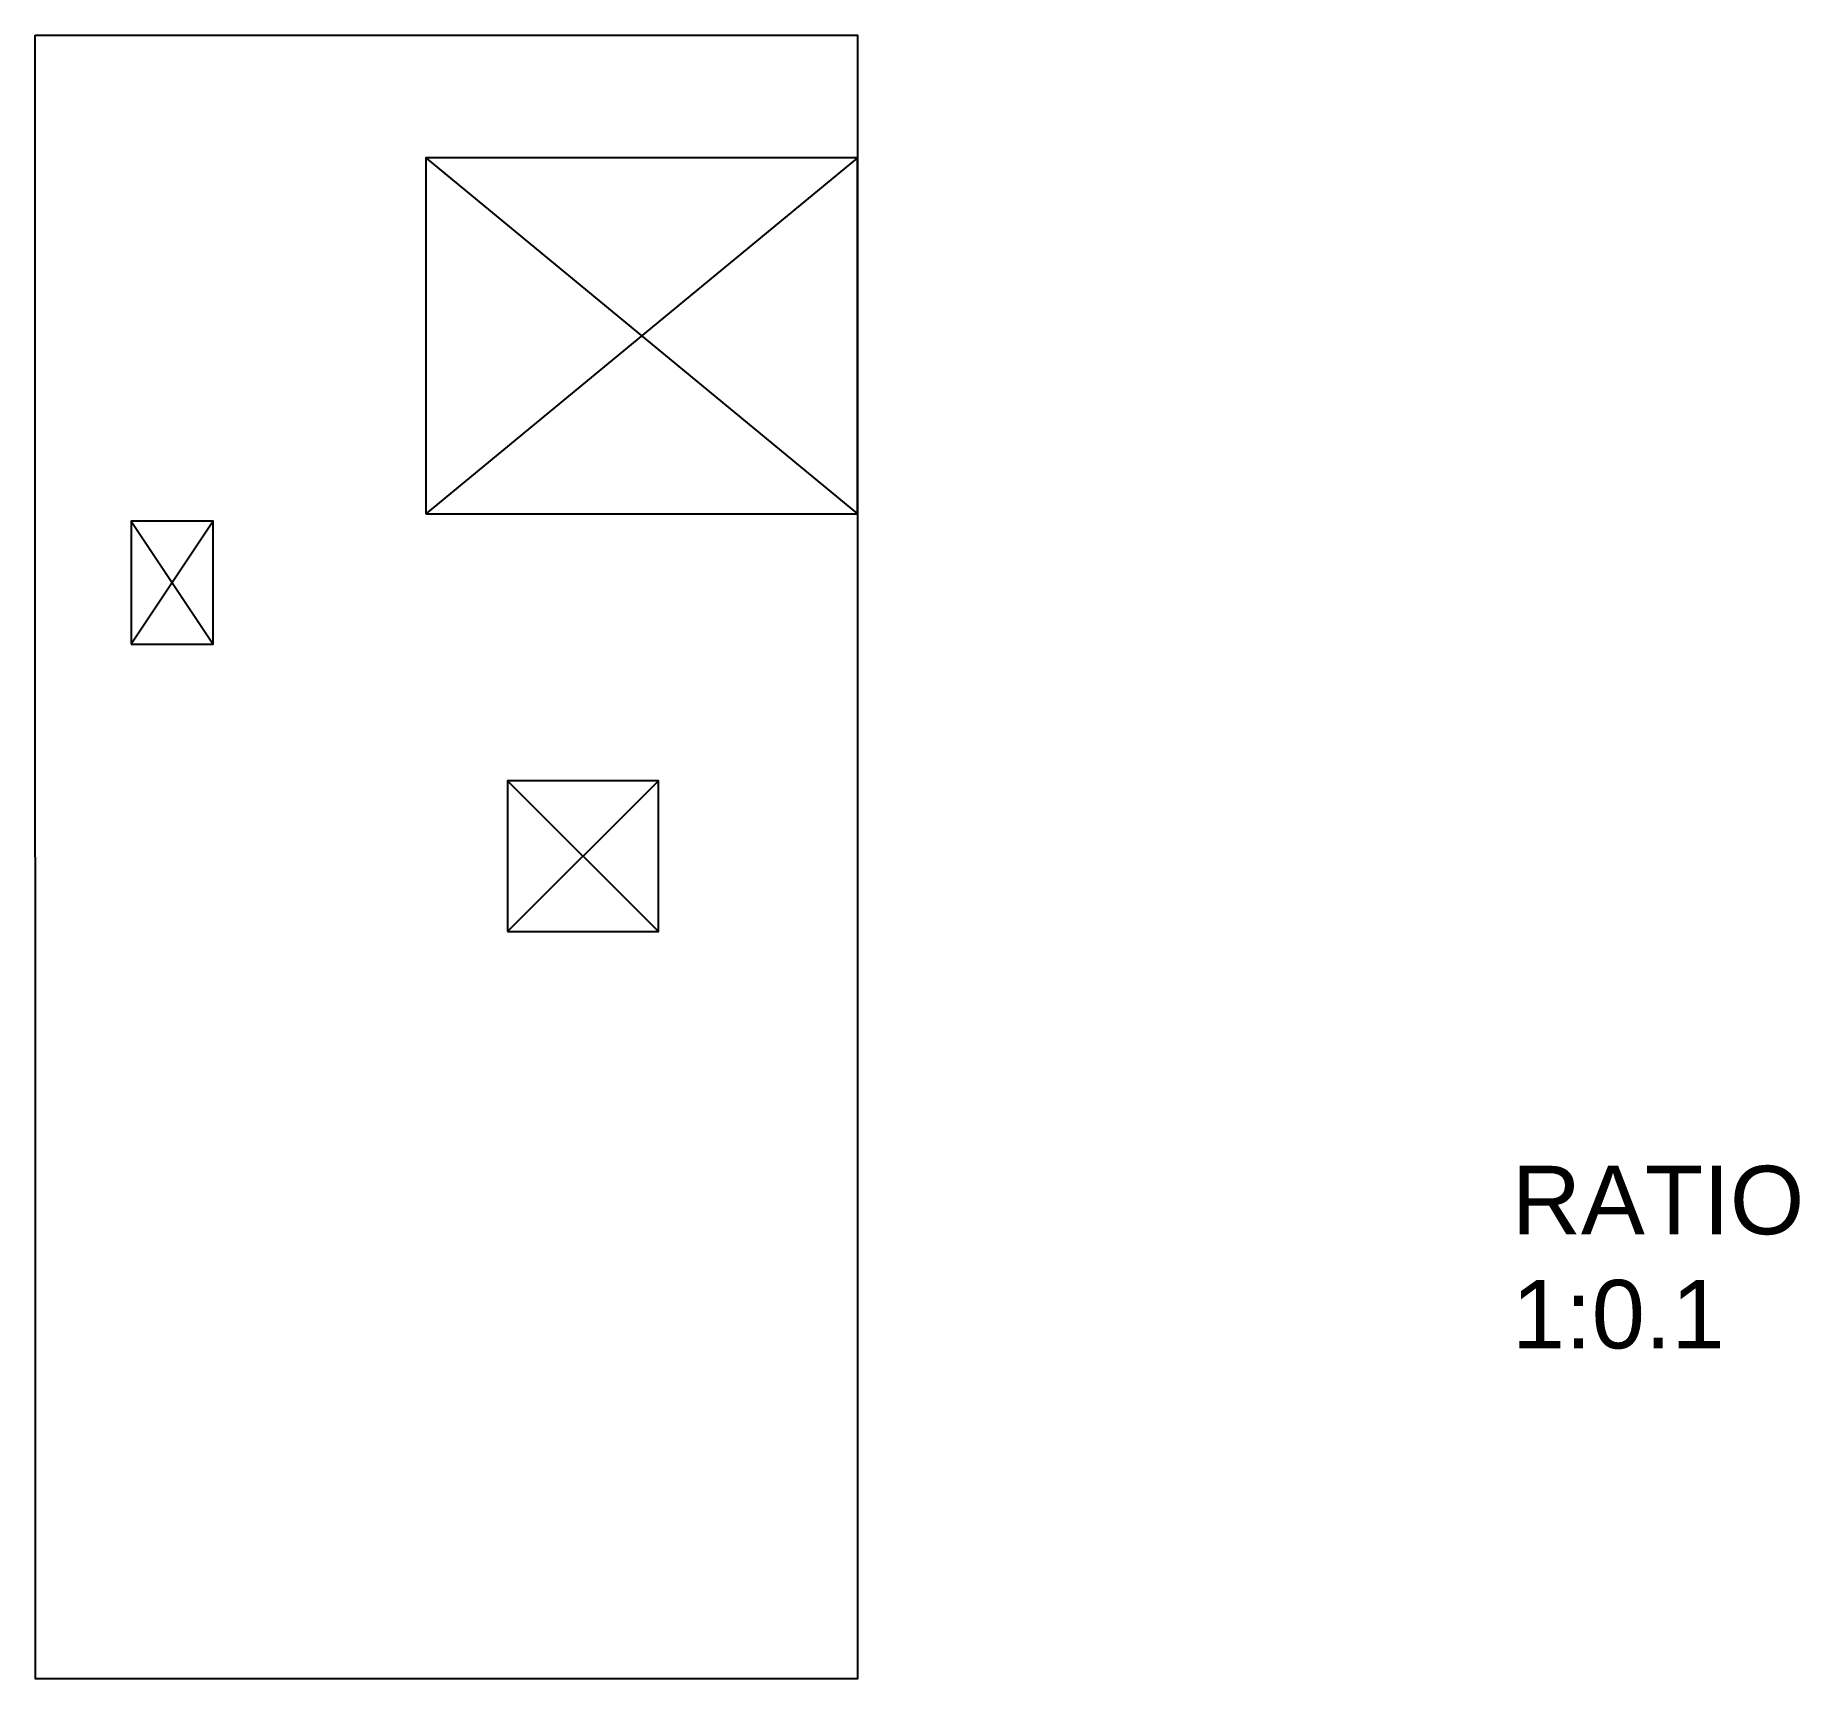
# Model space of a CAD drawing. Header units: inches. Extents: x 20 to 32.9, y 7 to 19.
import ezdxf

# ---------------------------------------------------------------- set-up
doc = ezdxf.new("R2010")
doc.units = ezdxf.units.IN
doc.header["$MEASUREMENT"] = 0
doc.layers.add('wording', color=7, linetype='Continuous')
doc.styles.get("Standard").update_dxf_attribs({"font": 'Arial.ttf'})

msp = doc.modelspace()

# ---------------------------------------------------------------- linework, layer by layer
for p, q in [((22.852, 18.1), (26.002, 15.5)), ((26.002, 18.1), (22.852, 15.5)), ((26.002, 15.5), (26.002, 18.1)), ((20.7, 15.448), (21.3, 14.548)), ((21.3, 15.448), (20.7, 14.548)), ((21.3, 14.548), (21.3, 15.448)), ((23.449, 13.55), (24.549, 12.45)), ((24.549, 13.55), (23.449, 12.45)), ((24.549, 12.45), (24.549, 13.55))]:
    msp.add_line(p, q)
for points in [[(20.001, 18.995), (26.002, 18.995), (26.002, 6.995), (20.002, 6.995)], [(22.852, 15.5), (26.002, 15.5), (26.002, 18.1), (22.852, 18.1)], [(20.7, 14.548), (21.3, 14.548), (21.3, 15.448), (20.7, 15.448)], [(23.449, 12.45), (24.549, 12.45), (24.549, 13.55), (23.449, 13.55)]]:
    msp.add_lwpolyline(points, close=True)

# ---------------------------------------------------------------- texts
at = {"layer": 'wording', "insert": (30.779, 10.74), "char_height": 0.5, "attachment_point": 1}
msp.add_mtext_dynamic_manual_height_columns('RATIO^J1:0.1', width=2.70669, gutter_width=1, heights=[0], dxfattribs=at)

doc.saveas('drawing.dxf')
